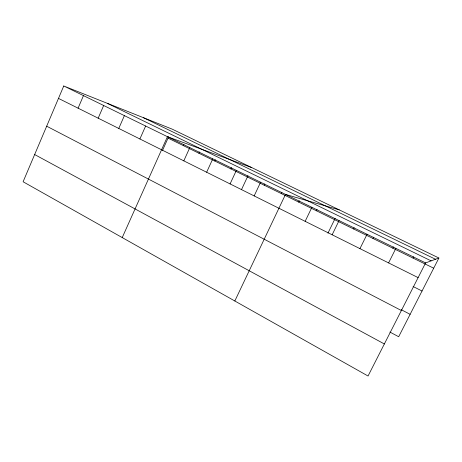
<?xml version="1.0" encoding="UTF-8"?>
<svg xmlns="http://www.w3.org/2000/svg" width="462" height="462" viewBox="0 0 462 462"><rect width="100%" height="100%" fill="white"/><g stroke="black" fill="none" stroke-linecap="round" stroke-linejoin="round"><path stroke-width="0.69" d="M63.75 85.984L23.1 181.757L368.047 376.016L425.6 262.907L438.9 258.015L172.078 129.094L63.75 85.984L425.6 262.907M78.084 108.172L83.466 95.622M98.175 118.185L103.673 105.503M118.774 128.448L124.388 115.633M139.899 138.975L145.634 126.022M122.228 237.578L167.435 136.683L251.778 167.608M162.468 150.531L168.607 136.833M183.333 145.617L183.922 144.317M183.807 160.857L189.807 147.621M198.914 153.245L199.509 151.934M206.641 172.239L212.78 158.853M214.784 161.013L215.35 159.783M230.942 168.925L231.514 167.683M230.088 183.922L236.365 170.386M241.453 189.732L247.99 175.733M254.169 195.923L260.597 182.236M264.177 185.198L264.766 183.934M281.266 193.566L281.866 192.296M234.829 300.993L285.504 194.41L339.293 209.892M298.683 202.09L299.295 200.814M305.151 221.327L311.902 207.317M316.435 210.787L317.059 209.494M327.956 233.16L335.135 218.428M332.149 234.783L339.068 220.599M353.563 228.961L354.169 227.731M359.95 248.637L367.053 234.28M372.978 238.467L373.596 237.231M392.798 248.175L393.428 246.922M388.588 262.913L395.882 248.377M413.034 258.079L413.675 256.82M438.9 258.015L398.683 336.734L389.916 332.057M143.359 117.666L435.522 259.257M107.305 103.321L431.138 260.874M168.029 138.121L433.697 268.197M58.478 98.4L418.11 277.622M413.092 286.509L422.037 291.02M401.282 309.725L410.135 314.322M46.679 126.195L401.374 310.516M34.65 154.539L384.355 343.965"/></g></svg>
